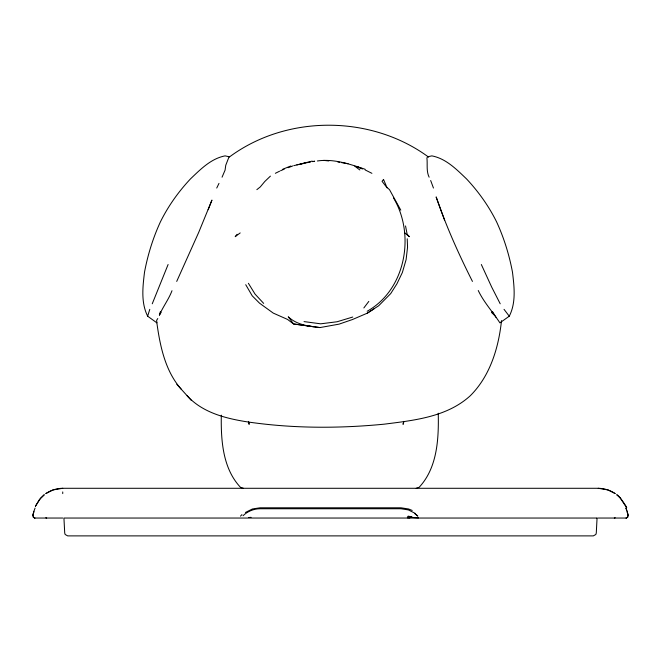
<?xml version="1.0" encoding="UTF-8"?>
<svg xmlns="http://www.w3.org/2000/svg" width="661" height="661" viewBox="0 0 661 661"><rect width="100%" height="100%" fill="white"/><g stroke="black" fill="none" stroke-linecap="round" stroke-linejoin="round"><path stroke-width="0.99" d="M221.311 415.166C220.89 439.953 222.583 468.244 240.439 487.281L243.38 488.289M501.509 320.635C498.609 347.843 490.115 375.977 470.302 395.732C446.919 417.033 414.191 420.363 384.206 424.172C338.705 428.584 292.592 428.551 247.313 421.875C225.616 418.463 202.398 412.604 187.113 395.732M33.397 513.159L33.05 516.142L33.579 512.168M33.785 511.226L33.05 516.142L33.628 511.911M157.789 318.519L156.624 320.329L156.888 322.857L147.659 316.198L149.774 309.348M403.739 421.388L403.07 424.345L403.921 421.511M33.67 512.482L34.025 511.127M159.4 315.057L160.35 311.728L161.053 312.488L159.4 315.057C163.069 306.646 168.712 299.342 172 290.724M34.207 510.449L35.058 508.094M208.174 209.727L211.95 200.076L198.697 232.416L176.71 281.421M152.253 303.787L168.101 264.516M478.25 290.518C483.835 302.317 492.957 312.116 499.898 322.857L509.267 316.198C516.208 302.622 514.233 286.767 512.482 272.167C509.234 254.865 503.988 237.927 496.618 221.931C488.826 206.158 478.531 191.707 466.501 178.883C456.487 169.332 445.985 158.566 431.864 155.872L427.518 156.822L426.915 158.037C427.667 164.482 426.147 171.042 429.129 177.189M222.055 177.189L225.079 170.125L225.756 165.258L228.805 157.434C286.263 114.419 370.97 114.642 428.659 157.153M216.734 188.046L218.989 183.378M363.847 307.952L368.813 301.408M237.101 234.283L235.192 236.679L240.183 232.928M240.505 516.142L241.943 514.622M270.407 176.123L264.813 181.478L260.26 186.939L256.848 189.657M627.586 517.34L626.165 518.042L598.263 518.042M243 515.762C247.52 511.35 253.717 508.796 260.029 508.747L400.971 508.747L408.374 509.912L415.083 513.3M245.727 284.693L252.221 295.831L259.558 303.192L273.249 313.099L287.56 319.437L293.583 323.981L320.015 327.567L339.068 324.138L352.371 319.569L367.243 313.19L378.703 305.746L390.717 293.583L396.939 283.8L402.375 272.472L406.11 259.599L407.556 247.231L407.226 238.795M367.169 311.248C405.771 289.667 415.488 234.589 393.485 197.887M367.243 313.19L373.919 308.91M245.413 512.482L252.395 508.978L260.029 507.797L400.971 507.797L408.605 508.978L412.208 510.449M275.348 173.306L279.595 171.199M280.512 170.786L284.205 169.158M282.685 169.274L290.774 166.002M288.047 167.72L292.84 165.919M416.207 488.289L419.157 487.281C437.442 467.699 438.813 438.623 438.251 413.216M352.751 317.032L337.085 321.758L320.668 323.816L304.043 321.601M614.325 518.042L615.217 517.803M293.839 165.663L312.232 161.086M296.839 164.878L304.771 163.25M312.694 161.623L314.677 161.218L312.678 161.598M300.672 163.887L310.678 161.978M317.379 160.97C333.78 158.59 349.768 164.085 365.095 169.257M62.737 488.289L53.012 489.925L45.766 493.61C50.757 490.264 56.714 488.314 62.737 488.289L598.263 488.289L607.988 489.925L615.234 493.61C610.252 490.214 604.286 488.396 598.263 488.289M248.577 517.53L251.081 517.34M62.737 518.042L34.835 518.042L33.414 517.34M407.374 517.803L409.845 517.902M418.545 517.902L407.374 517.15M323.783 160.383L328.79 160.962M313.355 326.65L293.583 323.981L288.254 316.793C296.921 324.931 308.753 326.311 320.015 327.567M337.821 162.003L339.68 162.309M341.547 162.623L348.074 163.713M229.433 156.822L225.079 155.872C210.983 158.599 200.498 169.348 190.5 178.883C178.462 191.707 168.175 206.149 160.383 221.931C153.013 237.927 147.767 254.865 144.519 272.167C142.759 286.758 140.818 302.589 147.659 316.198M45.783 517.803L46.675 518.042M362.402 168.762L356.783 166.605L362.344 168.886M365.161 169.935L371.912 173.331M354.75 166.167L359.84 169.96M404.796 232.912L409.349 236.679L407.143 234.225L405.532 225.946M415.009 513.704L417.802 516.092L415.05 513.729M386.388 186.898L389.511 189.657L400.797 210.181M494.23 315.057L491.553 312.488L492.577 311.728L495.89 317.23M263.665 303.407L255.063 294.112L248.379 283.28M156.806 322.452C160.036 345.934 165.176 371.085 181.312 389.279M176.801 384.289L191.335 400.401M509.267 316.198L504.037 309.348M500.212 303.787L491.718 287.147L481.332 264.516M444.638 220.27L436.136 196.912C446.084 226.021 458.635 254.039 472.45 281.421M433.459 188.046L430.666 180.503M248.396 421.511L249.139 424.345L248.486 421.388M626.975 511.127L627.33 512.482M627.215 511.226L627.95 516.142L627.413 512.11L627.95 516.142L627.603 513.159M62.737 491.941L62.737 493.61M597.065 518.042L596.28 533.072L595.834 534.493L593.305 535.889L67.695 535.889L65.166 534.493L64.72 533.072L63.935 518.042L597.065 518.042M35.421 506.252L40.652 498.113L44.287 494.709L39.363 499.642L35.421 506.252M383.52 179.437L382.058 181.304L387.082 187.856L383.52 179.437M627.752 517.084L626.165 518.042L627.752 517.084M409.539 516.448L407.911 516.299L411.935 516.687L409.539 516.448M34.835 518.042L33.248 517.084L34.835 518.042M620.332 498.097L616.696 494.692C621.076 496.518 634.634 520.48 620.348 498.113M625.942 508.094L626.793 510.449L625.942 508.094"/></g></svg>
